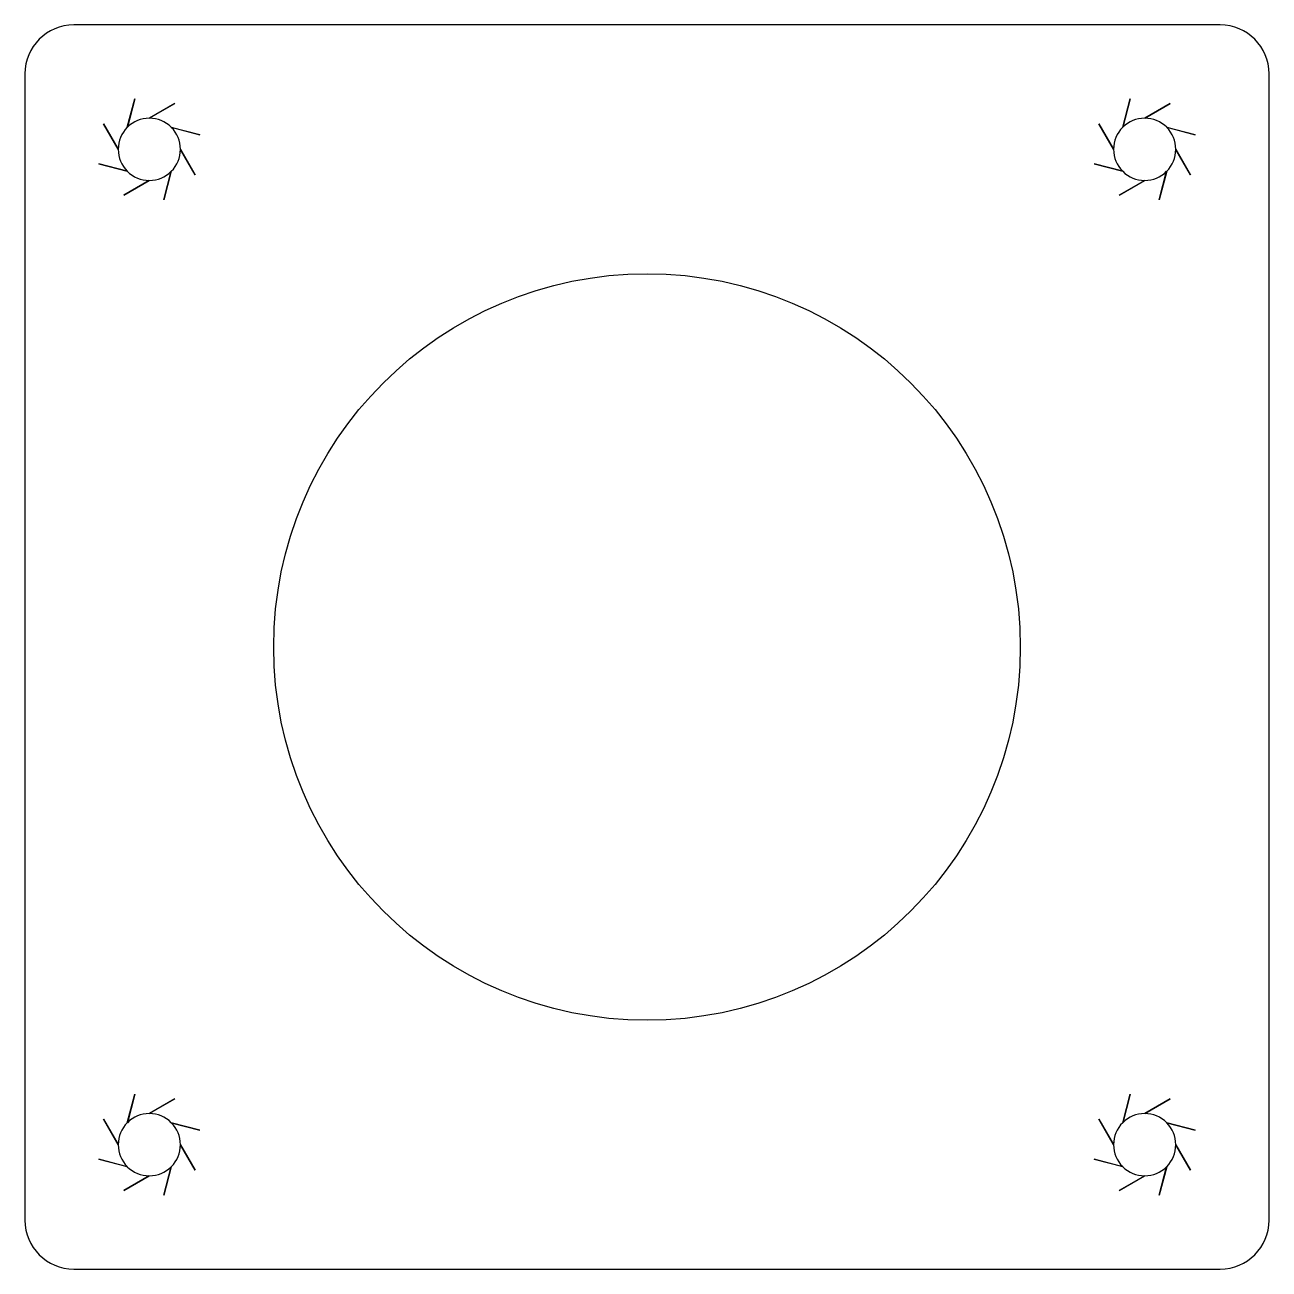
# Model space of a CAD drawing. Header units: millimetres. Extents: x -31.8 to 31.8, y -31.8 to 31.8.
import ezdxf

# ---------------------------------------------------------------- set-up
doc = ezdxf.new("R2010")
doc.units = ezdxf.units.MM
doc.layers.add('Sketch001', color=7, linetype='CONTINUOUS')

msp = doc.modelspace()

# ---------------------------------------------------------------- linework, layer by layer
at = {"layer": 'Sketch001'}
for p, q in [((29.25, 31.75), (-29.25, 31.75)), ((-31.75, 29.25), (-31.75, -29.25)), ((31.75, -29.25), (31.75, 29.25)), ((-26.523, 26.523), (-26.134, 27.971)), ((-26.133, 27.971), (-26.521, 26.524)), ((-26.134, 27.971), (-26.133, 27.971)), ((24.277, 26.523), (24.666, 27.971)), ((24.667, 27.971), (24.279, 26.524)), ((24.666, 27.971), (24.667, 27.971)), ((-25.4, 26.987), (-24.101, 27.738)), ((-24.1, 27.737), (-25.398, 26.987)), ((-24.101, 27.738), (-24.1, 27.737)), ((25.4, 26.987), (26.699, 27.738)), ((26.7, 27.737), (25.402, 26.987)), ((26.699, 27.738), (26.7, 27.737)), ((-27.738, 26.699), (-27.737, 26.7)), ((-26.988, 25.4), (-27.738, 26.699)), ((-27.737, 26.7), (-26.988, 25.402)), ((23.062, 26.699), (23.063, 26.7)), ((23.812, 25.4), (23.062, 26.699)), ((23.063, 26.7), (23.812, 25.402)), ((-24.277, 26.523), (-22.829, 26.134)), ((-22.829, 26.133), (-24.276, 26.521)), ((-22.829, 26.134), (-22.829, 26.133)), ((26.523, 26.523), (27.971, 26.134)), ((27.971, 26.133), (26.524, 26.521)), ((27.971, 26.134), (27.971, 26.133)), ((-23.813, 25.4), (-23.062, 24.101)), ((26.987, 25.4), (27.738, 24.101)), ((-23.063, 24.1), (-23.813, 25.398)), ((27.737, 24.1), (26.987, 25.398)), ((-27.971, 24.667), (-26.524, 24.279)), ((-27.971, 24.666), (-27.971, 24.667)), ((-26.523, 24.277), (-27.971, 24.666)), ((-24.667, 22.829), (-24.279, 24.276)), ((-24.277, 24.277), (-24.666, 22.829)), ((22.829, 24.667), (24.276, 24.279)), ((22.829, 24.666), (22.829, 24.667)), ((24.277, 24.277), (22.829, 24.666)), ((26.133, 22.829), (26.521, 24.276)), ((26.523, 24.277), (26.134, 22.829)), ((-26.7, 23.063), (-25.402, 23.812)), ((-25.4, 23.812), (-26.699, 23.062)), ((-23.062, 24.101), (-23.063, 24.1)), ((24.1, 23.063), (25.398, 23.812)), ((25.4, 23.812), (24.101, 23.062)), ((27.738, 24.101), (27.737, 24.1)), ((-26.699, 23.062), (-26.7, 23.063)), ((24.101, 23.062), (24.1, 23.063)), ((-24.666, 22.829), (-24.667, 22.829)), ((26.134, 22.829), (26.133, 22.829)), ((-26.523, -24.277), (-26.134, -22.829)), ((-26.133, -22.829), (-26.521, -24.276)), ((-26.134, -22.829), (-26.133, -22.829)), ((24.277, -24.277), (24.666, -22.829)), ((24.667, -22.829), (24.279, -24.276)), ((24.666, -22.829), (24.667, -22.829)), ((-25.4, -23.813), (-24.101, -23.062)), ((-24.1, -23.063), (-25.398, -23.813)), ((-24.101, -23.062), (-24.1, -23.063)), ((25.4, -23.813), (26.699, -23.062)), ((26.7, -23.063), (25.402, -23.813)), ((26.699, -23.062), (26.7, -23.063)), ((-27.738, -24.101), (-27.737, -24.1)), ((-26.988, -25.4), (-27.738, -24.101)), ((-27.737, -24.1), (-26.988, -25.398)), ((23.062, -24.101), (23.063, -24.1)), ((23.812, -25.4), (23.062, -24.101)), ((23.063, -24.1), (23.812, -25.398)), ((-24.277, -24.277), (-22.829, -24.666)), ((-22.829, -24.667), (-24.276, -24.279)), ((-22.829, -24.666), (-22.829, -24.667)), ((26.523, -24.277), (27.971, -24.666)), ((27.971, -24.667), (26.524, -24.279)), ((27.971, -24.666), (27.971, -24.667)), ((-23.813, -25.4), (-23.062, -26.699)), ((26.987, -25.4), (27.738, -26.699)), ((-23.063, -26.7), (-23.813, -25.402)), ((27.737, -26.7), (26.987, -25.402)), ((-27.971, -26.133), (-26.524, -26.521)), ((-27.971, -26.134), (-27.971, -26.133)), ((-26.523, -26.523), (-27.971, -26.134)), ((-24.667, -27.971), (-24.279, -26.524)), ((-24.277, -26.523), (-24.666, -27.971)), ((22.829, -26.133), (24.276, -26.521)), ((22.829, -26.134), (22.829, -26.133)), ((24.277, -26.523), (22.829, -26.134)), ((26.133, -27.971), (26.521, -26.524)), ((26.523, -26.523), (26.134, -27.971)), ((-26.7, -27.737), (-25.402, -26.988)), ((-25.4, -26.988), (-26.699, -27.738)), ((-23.062, -26.699), (-23.063, -26.7)), ((24.1, -27.737), (25.398, -26.988)), ((25.4, -26.988), (24.101, -27.738)), ((27.738, -26.699), (27.737, -26.7)), ((-26.699, -27.738), (-26.7, -27.737)), ((24.101, -27.738), (24.1, -27.737)), ((-24.666, -27.971), (-24.667, -27.971)), ((26.134, -27.971), (26.133, -27.971)), ((-29.25, -31.75), (29.25, -31.75))]:
    msp.add_line(p, q, dxfattribs=at)
msp.add_circle((0, 0), 19.05, dxfattribs=at)
for centre, radius, start, end in [((-29.25, 29.25), 2.5, 90, 180), ((29.25, 29.25), 2.5, 0, 90), ((-25.4, 25.4), 1.587, 90, 134.92789), ((-25.4, 25.4), 1.587, 45, 89.92789), ((25.4, 25.4), 1.587, 90, 134.92789), ((25.4, 25.4), 1.587, 45, 89.92789), ((-25.4, 25.4), 1.587, 135, 179.92789), ((-25.4, 25.4), 1.587, 0, 44.92789), ((25.4, 25.4), 1.587, 135, 179.92789), ((25.4, 25.4), 1.587, 0, 44.92789), ((-25.4, 25.4), 1.587, 180, -135.07211), ((25.4, 25.4), 1.587, -180, -135.07211), ((-25.4, 25.4), 1.587, -45, -0.07211), ((25.4, 25.4), 1.587, -45, -0.07211), ((-25.4, 25.4), 1.587, -135, -90.07211), ((-25.4, 25.4), 1.587, -90, -45.07211), ((25.4, 25.4), 1.587, -135, -90.07211), ((25.4, 25.4), 1.587, -90, -45.07211), ((-25.4, -25.4), 1.587, 90, 134.92789), ((-25.4, -25.4), 1.587, 45, 89.92789), ((25.4, -25.4), 1.587, 90, 134.92789), ((25.4, -25.4), 1.587, 45, 89.92789), ((-25.4, -25.4), 1.587, 135, 179.92789), ((-25.4, -25.4), 1.587, 0, 44.92789), ((25.4, -25.4), 1.587, 135, 179.92789), ((25.4, -25.4), 1.587, 0, 44.92789), ((-25.4, -25.4), 1.587, -180, -135.07211), ((25.4, -25.4), 1.587, 180, -135.07211), ((-25.4, -25.4), 1.587, -45, -0.07211), ((25.4, -25.4), 1.587, -45, -0.07211), ((-25.4, -25.4), 1.587, -135, -90.07211), ((-25.4, -25.4), 1.587, -90, -45.07211), ((25.4, -25.4), 1.587, -135, -90.07211), ((25.4, -25.4), 1.587, -90, -45.07211), ((-29.25, -29.25), 2.5, 180, -90), ((29.25, -29.25), 2.5, -90, 0)]:
    msp.add_arc(centre, radius, start, end, dxfattribs=at)

doc.saveas('drawing.dxf')
